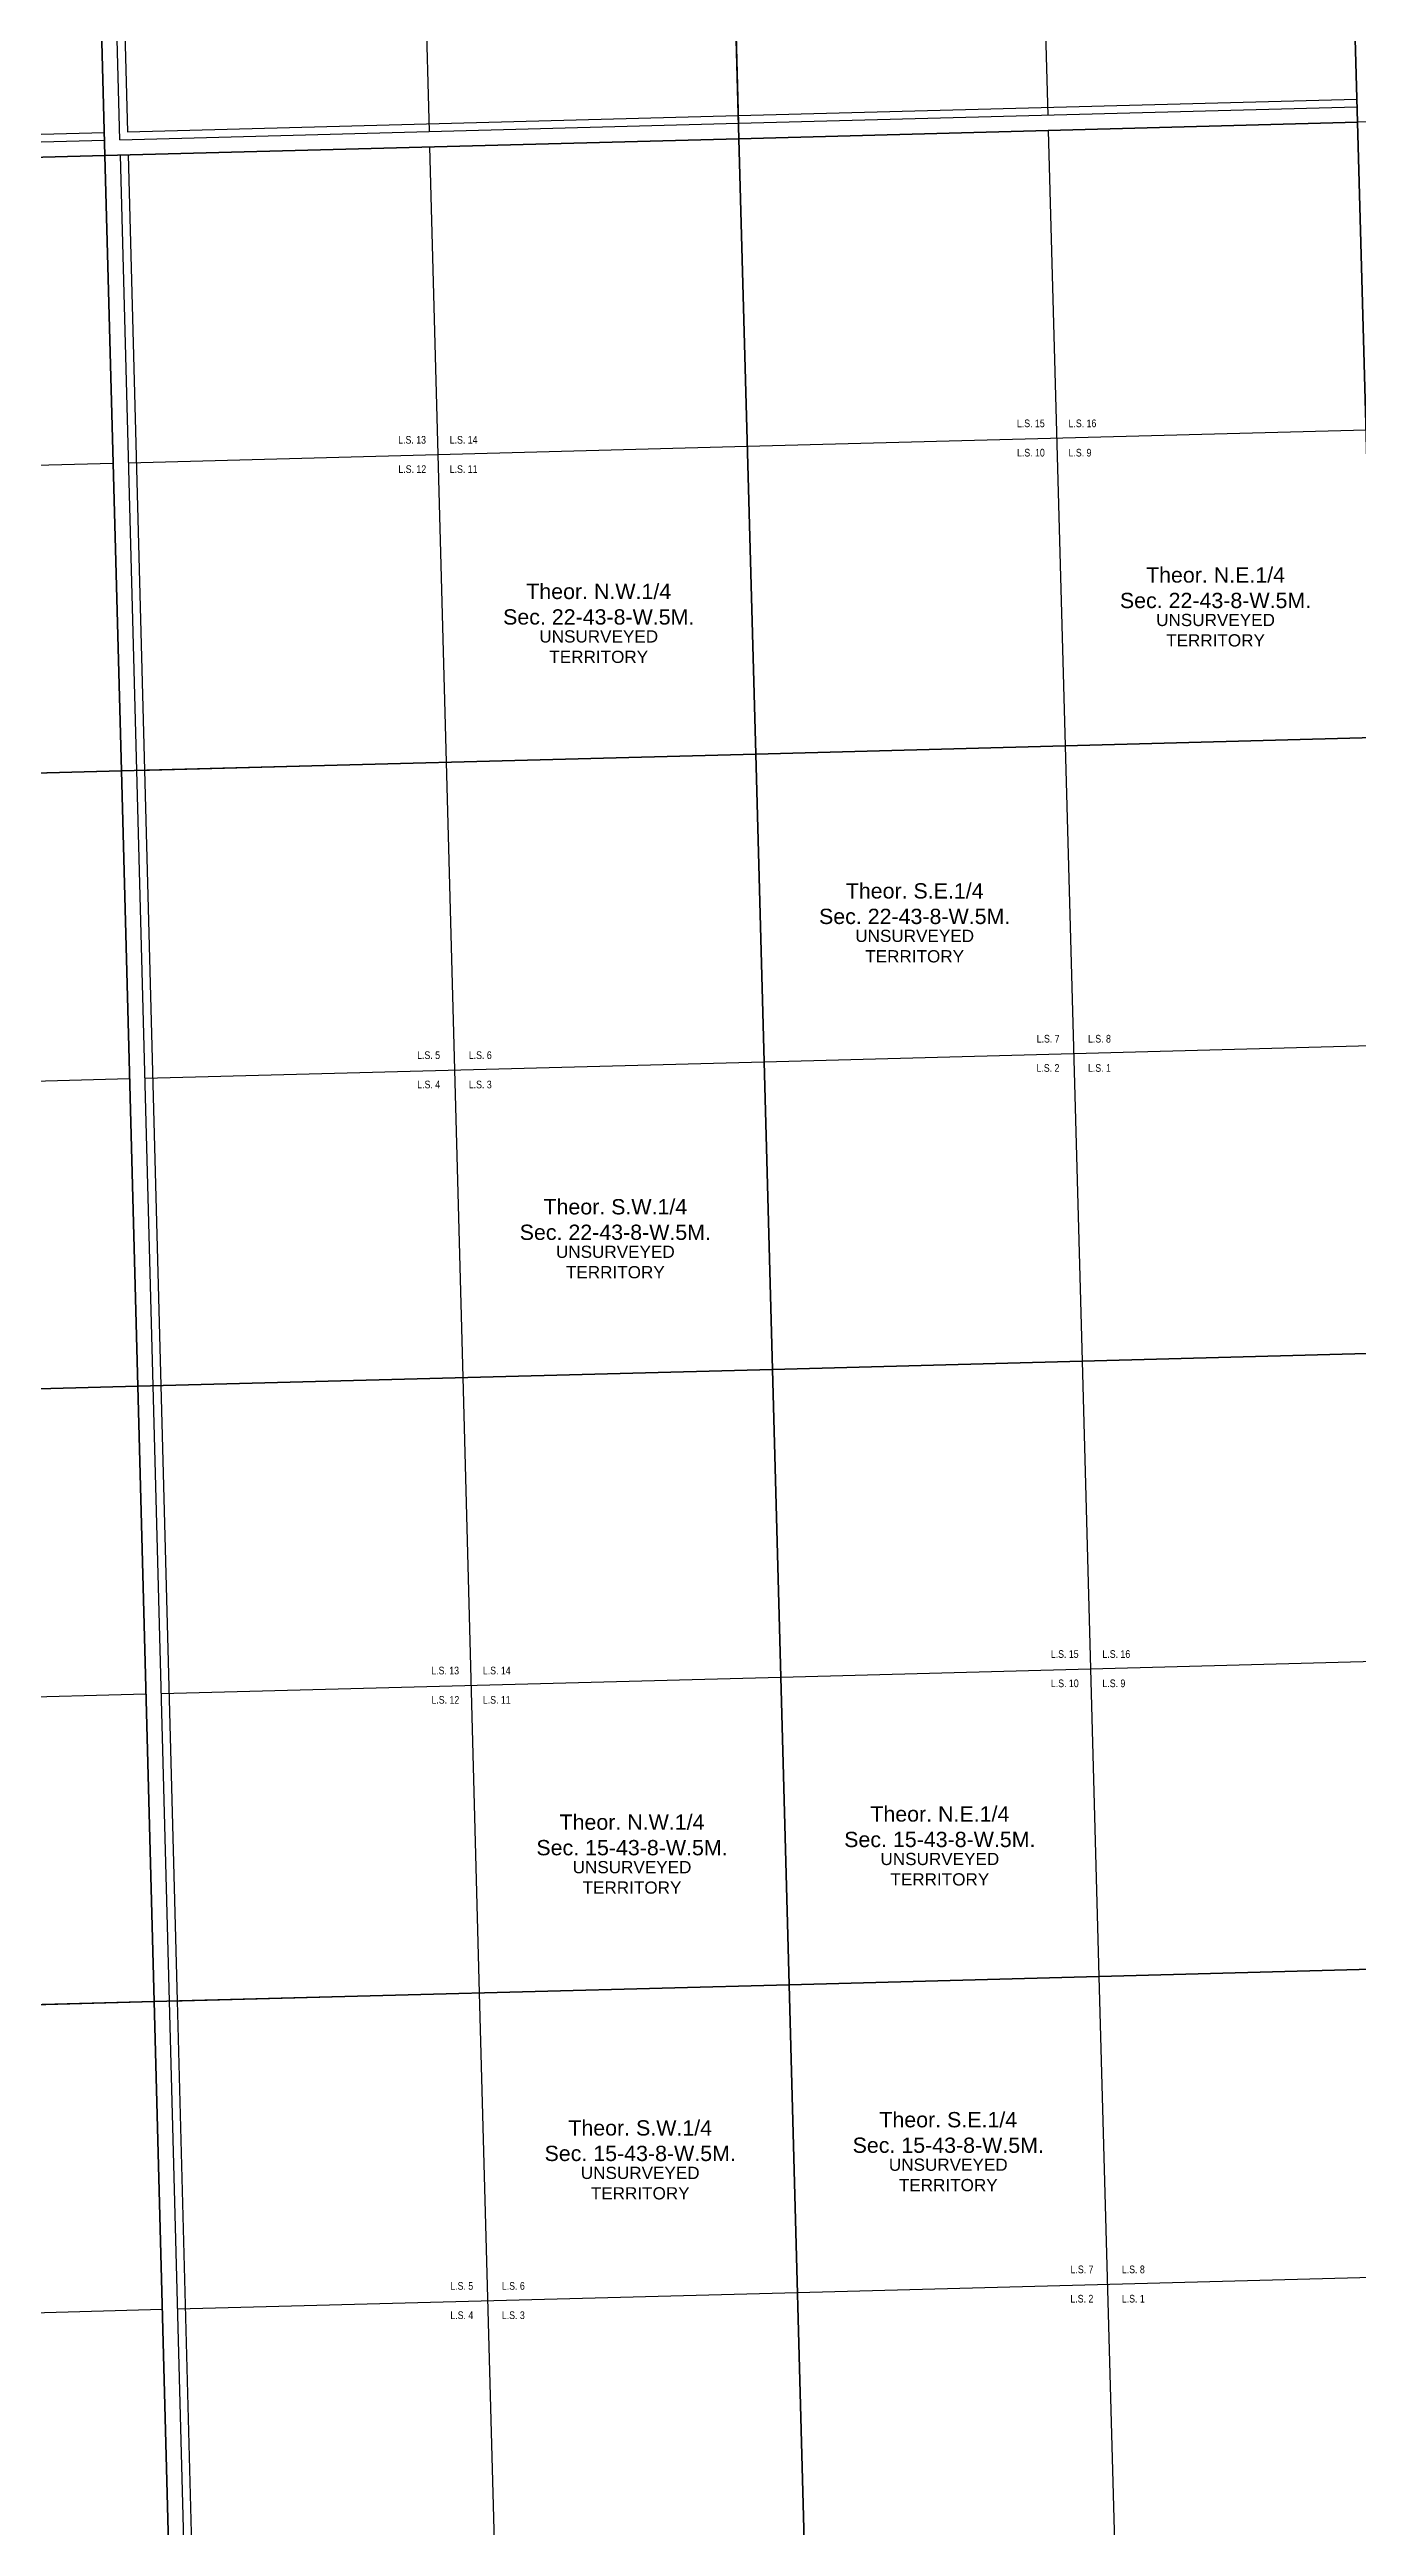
# Model space of a CAD drawing. Header units: millimetres. Extents: x 623951 to 634241, y 5836956 to 5847139.
# Drawn here: x 628959 to 630669, y 5840578 to 5843815 of the extents above; entities that cross this region are included whole.
import ezdxf

# ---------------------------------------------------------------- set-up
doc = ezdxf.new("R2010")
doc.units = ezdxf.units.MM
for name, color, linetype in [('C-SYMBOL', 7, 'Continuous'), ('C-UNS-T', 7, 'Continuous'), ('L-QSEC', 7, 'Continuous'), ('L-QUATER', 30, 'Continuous'), ('L-SECTION-LSD', 7, 'Continuous'), ('L-USEC', 7, 'Continuous'), ('L-USEC-0', 1, 'Continuous'), ('L-USEC2012', 3, 'Continuous'), ('L-USEC3018', 5, 'Continuous')]:
    doc.layers.add(name, color=color, linetype=linetype)
doc.styles.add('100L', font='ARIALN.TTF', dxfattribs={"height": 11})
doc.styles.get("Standard").update_dxf_attribs({"font": 'arial.ttf'})

msp = doc.modelspace()

# ---------------------------------------------------------------- linework, layer by layer
at = {"layer": 'L-QSEC'}
for p, q in [((629816.1, 5845326.6), (629859.9, 5843718.4)), ((629860.4, 5843698.3), (629904.2, 5842090.1)), ((629073.4, 5842872.7), (630691.2, 5842915.7)), ((627429.2, 5842829), (629053.3, 5842872.2)), ((629904.2, 5842090.1), (629947.9, 5840481.9)), ((629116.1, 5841264.5), (630736, 5841307.6)), ((627471.4, 5841220.8), (629096, 5841264))]:
    msp.add_line(p, q, dxfattribs=at)
at = {"layer": 'L-QUATER'}
for points in [[(630645.8, 5844544), (631473.8, 5844566), (631497.3, 5843741.8), (630668.8, 5843719.8)], [(629010, 5844500.5), (629838, 5844522.5), (629860.4, 5843698.3), (629031.9, 5843676.3)], [(629838, 5844522.5), (630645.8, 5844544), (630668.8, 5843719.8), (629860.4, 5843698.3)], [(628198.3, 5844478.9), (629010, 5844500.5), (629031.9, 5843676.3), (628220, 5843654.7)], [(629860.4, 5843698.3), (630668.8, 5843719.8), (630691.2, 5842915.7), (629882.3, 5842894.2)], [(628220, 5843654.7), (629031.9, 5843676.3), (629053.3, 5842872.2), (628241.3, 5842850.6)], [(629031.9, 5843676.3), (629860.4, 5843698.3), (629882.3, 5842894.2), (629053.3, 5842872.2)], [(629882.3, 5842894.2), (630691.2, 5842915.7), (630713.6, 5842111.6), (629904.2, 5842090.1)], [(628241.3, 5842850.6), (629053.3, 5842872.2), (629074.7, 5842068.1), (628262.5, 5842046.5)], [(629053.3, 5842872.2), (629882.3, 5842894.2), (629904.2, 5842090.1), (629074.7, 5842068.1)], [(629074.7, 5842068.1), (629904.2, 5842090.1), (629926.1, 5841286), (629096, 5841264)], [(629904.2, 5842090.1), (630713.6, 5842111.6), (630736, 5841307.6), (629926.1, 5841286)], [(628262.5, 5842046.5), (629074.7, 5842068.1), (629096, 5841264), (628283.7, 5841242.4)], [(629096, 5841264), (629926.1, 5841286), (629948.5, 5840461.8), (629117.9, 5840439.8)], [(629926.1, 5841286), (630736, 5841307.6), (630759, 5840483.4), (629948.5, 5840461.8)], [(628283.7, 5841242.4), (629096, 5841264), (629117.9, 5840439.8), (628305.4, 5840418.2)]]:
    msp.add_lwpolyline(points, close=True, dxfattribs=at)
at = {"layer": 'L-SECTION-LSD'}
for p, q in [((630241.9, 5844533.2), (630264.1, 5843729.2)), ((629434.1, 5844511.8), (629455.7, 5843707.7)), ((630264.6, 5843709.1), (630286.7, 5842905)), ((629456.2, 5843687.6), (629477.8, 5842883.5)), ((629871.4, 5843296.3), (630680, 5843317.8)), ((629062.7, 5843274.8), (629871.4, 5843296.3)), ((628230.6, 5843252.7), (629042.6, 5843274.2)), ((630286.7, 5842905), (630308.9, 5842100.9)), ((629477.8, 5842883.5), (629499.5, 5842079.4)), ((629893.2, 5842492.2), (630702.4, 5842513.7)), ((629084.1, 5842470.7), (629893.2, 5842492.2)), ((628251.9, 5842448.6), (629064, 5842470.1)), ((630308.9, 5842100.9), (630331, 5841296.8)), ((629499.5, 5842079.4), (629521.1, 5841275.3)), ((629915.1, 5841688.1), (630724.8, 5841709.6)), ((629105.4, 5841666.6), (629915.1, 5841688.1)), ((628273.1, 5841644.4), (629085.3, 5841666)), ((630331, 5841296.8), (630353.2, 5840492.7)), ((629521.1, 5841275.3), (629542.7, 5840471.2)), ((629937, 5840884), (630747.2, 5840905.5)), ((628294.3, 5840840.3), (629106.7, 5840861.9)), ((629126.8, 5840862.4), (629937, 5840884))]:
    msp.add_line(p, q, dxfattribs=at)
at = {"layer": 'L-USEC'}
for points in [[(629904.2, 5842090.1), (629094.8, 5842068.6)], [(630713.6, 5842111.6), (629904.2, 5842090.1)], [(629074.7, 5842068.1), (628262.5, 5842046.5)]]:
    msp.add_lwpolyline(points, dxfattribs=at)
at = {"layer": 'L-USEC-0'}
for points in [[(630668.2, 5843739.9), (630645.8, 5844544)], [(629031.4, 5843696.4), (629010, 5844500.5)], [(630668.8, 5843719.8), (629860.4, 5843698.3)], [(630691.2, 5842915.7), (630668.8, 5843719.8)], [(629031.9, 5843676.3), (628220, 5843654.7)], [(629053.3, 5842872.2), (629031.9, 5843676.3)], [(629860.4, 5843698.3), (629052, 5843676.8)], [(629074.7, 5842068.1), (629053.3, 5842872.2)], [(629096, 5841264), (629074.7, 5842068.1)], [(629117.4, 5840459.9), (629096, 5841264)]]:
    msp.add_lwpolyline(points, dxfattribs=at)
at = {"layer": 'L-USEC2012'}
for points in [[(629051.5, 5843696.9), (629030.1, 5844501)], [(629859.9, 5843718.4), (630668.2, 5843739.9)], [(629051.5, 5843696.9), (629859.9, 5843718.4)], [(628219.5, 5843674.8), (629031.4, 5843696.4)], [(629073.4, 5842872.7), (629052, 5843676.8)], [(629094.8, 5842068.6), (629073.4, 5842872.7)], [(629116.1, 5841264.5), (629094.8, 5842068.6)], [(629137.5, 5840460.4), (629116.1, 5841264.5)]]:
    msp.add_lwpolyline(points, dxfattribs=at)
at = {"layer": 'L-USEC3018'}
for points in [[(629040.2, 5844501.3), (629061.3, 5843707.2)], [(629859.6, 5843728.5), (630668, 5843749.9)], [(628219.2, 5843684.9), (629031.1, 5843706.4)], [(629061.3, 5843707.2), (629859.6, 5843728.5)], [(629062.1, 5843677.1), (629083.5, 5842873)], [(629083.5, 5842873), (629104.8, 5842068.9)], [(629104.8, 5842068.9), (629126.2, 5841264.8)], [(629126.2, 5841264.8), (629147.3, 5840470.7)]]:
    msp.add_lwpolyline(points, dxfattribs=at)

# ---------------------------------------------------------------- texts
at = {"layer": 'C-SYMBOL', "color": 3, "char_height": 20, "attachment_point": 5}
for s, insert in [('Theor. N.E.1/4\\PSec. 22-43-8-W.5M.', (630483.3, 5843111.4)), ('Theor. N.W.1/4\\PSec. 22-43-8-W.5M.', (629677.2, 5843089.9)), ('Theor. S.E.1/4\\PSec. 22-43-8-W.5M.', (630090.1, 5842698.6)), ('Theor. S.W.1/4\\PSec. 22-43-8-W.5M.', (629698.9, 5842285.8)), ('Theor. N.W.1/4\\PSec. 15-43-8-W.5M.', (629720.7, 5841481.7)), ('Theor. N.E.1/4\\PSec. 15-43-8-W.5M.', (630123, 5841492.4)), ('Theor. S.E.1/4\\PSec. 15-43-8-W.5M.', (630134, 5841092.9)), ('Theor. S.W.1/4\\PSec. 15-43-8-W.5M.', (629731.4, 5841082.2))]:
    msp.add_mtext(s, dxfattribs=dict(at, insert=insert))
at = {"layer": 'C-UNS-T', "color": 3, "char_height": 16, "attachment_point": 2}
for insert in [(630483.3, 5843077.4), (629677.2, 5843055.9), (630090.1, 5842664.6), (629698.9, 5842251.8), (629720.7, 5841447.7), (630123, 5841458.4), (630134, 5841058.9), (629731.4, 5841048.2)]:
    msp.add_mtext('UNSURVEYED\\PTERRITORY', dxfattribs=dict(at, insert=insert))

# ---------------------------------------------------------------- next in the draw order: texts
at = {"layer": 'L-SECTION-LSD', "char_height": 10, "attachment_point": 1, "style": '100L', "bg_fill": 3, "box_fill_scale": 1.5, "bg_fill_color": 256, "bg_fill_transparency": 0}
for s, width, insert in [('\\pxqr;L.S. 15', 36.859, (630223.2, 5843331.3)), ('\\pxql;L.S. 16', 36.941, (630291.2, 5843331.3)), ('\\pxqr;L.S. 13', 36.834, (629414.6, 5843309.8)), ('L.S. 14', 36.998, (629482.5, 5843309.8)), ('\\pxqr;L.S. 10', 36.954, (630223.2, 5843293)), ('\\pxql;L.S. 9', 30.527, (630291.2, 5843293)), ('\\pxqr;L.S. 12', 37.112, (629414.6, 5843271.5)), ('\\pxql;L.S. 11', 36.449, (629482.5, 5843271.5)), ('\\pxqr;L.S. 5', 30.401, (629439.4, 5842505.7)), ('\\pxql;L.S. 6', 30.483, (629507.4, 5842505.7)), ('\\pxqr;L.S. 7', 30.88, (630248.6, 5842527.2)), ('L.S. 8', 30.401, (630316.6, 5842527.2)), ('\\pxqr;L.S. 2', 30.653, (630248.6, 5842489)), ('L.S. 1', 29.991, (630316.6, 5842489)), ('\\pxqr;L.S. 4', 30.54, (629439.4, 5842467.4)), ('\\pxql;L.S. 3', 30.376, (629507.4, 5842467.4)), ('\\pxqr;L.S. 13', 36.834, (629457.8, 5841701.6)), ('L.S. 14', 36.998, (629525.8, 5841701.6)), ('\\pxqr;L.S. 15', 36.859, (630267.5, 5841723.2)), ('\\pxql;L.S. 16', 36.941, (630335.5, 5841723.2)), ('\\pxqr;L.S. 12', 37.112, (629457.8, 5841663.3)), ('\\pxql;L.S. 11', 36.449, (629525.8, 5841663.3)), ('\\pxqr;L.S. 10', 36.954, (630267.5, 5841684.9)), ('\\pxql;L.S. 9', 30.527, (630335.5, 5841684.9)), ('\\pxqr;L.S. 7', 30.88, (630292.9, 5840919.1)), ('L.S. 8', 30.401, (630360.9, 5840919.1)), ('\\pxqr;L.S. 5', 30.401, (629482.7, 5840897.5)), ('\\pxql;L.S. 6', 30.483, (629550.6, 5840897.5)), ('\\pxqr;L.S. 4', 30.54, (629482.7, 5840859.2)), ('\\pxql;L.S. 3', 30.376, (629550.6, 5840859.2)), ('\\pxqr;L.S. 2', 30.653, (630292.9, 5840880.8)), ('L.S. 1', 29.991, (630360.9, 5840880.8))]:
    msp.add_mtext_dynamic_manual_height_columns(s, width=width, gutter_width=55, heights=[0], dxfattribs=dict(at, insert=insert))

doc.saveas('drawing.dxf')
